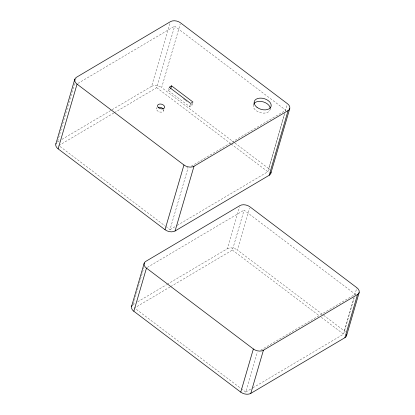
<?xml version="1.0" encoding="UTF-8"?>
<svg xmlns="http://www.w3.org/2000/svg" width="415" height="415" viewBox="0 0 415 415"><rect width="100%" height="100%" fill="white"/><g stroke="black" fill="none" stroke-linecap="round" stroke-linejoin="round"><path stroke-width="0.31" stroke-dasharray="2.08 1.56" d="M57.664 141.406L74.591 83.524M75.504 80.417L76.049 78.549M112.055 109.731L151.589 86.336L169.968 23.479M114.416 112.657L156.678 87.648L174.658 26.161L285.831 110.255L190.744 166.529M234.454 142.677L161.637 87.596L180.203 24.111M156.647 108.642L156.963 107.563M192.633 103.096L192 105.254L189.65 106.645L168.267 90.475L168.9 88.317M163.629 110.753L163.946 109.674M189.65 106.645L190.278 104.487M133.386 303.827L144.021 267.457M165.844 226.538L169.984 229.666L187.964 168.179L186.932 167.395M253.337 104.705L253.648 103.626M167.172 284.337L227.311 248.746L239.569 206.831M270.404 108.689L270.092 109.768A8.751 5.577 16.3 0 1 259.308 112.315A8.751 5.577 16.3 0 1 253.757 103.817M170.674 286.589L232.4 250.058L244.072 210.146L355.245 294.245L354.887 295.47M345.482 332.01A7.294 4.648 16.3 0 0 344.258 330.869L237.359 250.006L249.617 208.086M269.76 169.6A7.294 4.648 16.3 0 0 268.536 168.459L284.555 113.689M285.281 111.199L287.102 104.974M177.21 225.387L267.851 171.748L284.923 113.362M241.048 388.559L245.701 392.076L257.373 352.164M344.258 330.869L353.99 297.581M354.711 295.117L356.874 287.72M252.932 387.802L343.573 334.158L354.166 297.929M132.681 304.802L135.43 303.121M77.901 83.42L174.658 26.161M57.483 142.029L59.713 140.711M61.939 139.393L111.5 110.063M113.86 112.989L58.811 145.566L165.331 226.144M168.267 90.475L170.622 89.08M169.984 229.666L176.655 225.719M147.315 267.41L244.072 210.146M137.661 301.804L166.617 284.669M170.119 286.921L134.527 307.982L240.534 388.165M260.713 350.187L355.245 294.245M245.701 392.076L252.377 388.129M183.347 98.708L184.877 99.865M185.386 100.248L186.911 101.405M190.475 104.098L192 105.254M234.973 143.066L268.536 168.459M156.678 87.648L230.621 143.585M231.139 143.974L267.851 171.748M232.4 250.058L319.27 315.774M321.34 317.34L343.573 334.158M151.589 86.336A7.294 4.648 16.3 0 1 161.637 87.596M227.311 248.746A7.294 4.648 16.3 0 1 237.359 250.006M163.51 109.503A3.647 2.324 16.3 0 1 159.9 112.034A3.647 2.324 16.3 0 1 156.948 108.108"/><path stroke-width="0.62" d="M132.167 305.3C130.497 307.235 132.001 310.062 133.843 311.271L240.742 392.134A7.294 4.648 16.3 0 0 250.79 393.389L344.896 337.696A7.294 4.648 16.3 0 0 346.66 334.542M144.254 263.032C143.523 264.988 144.934 267.006 146.464 268.116L253.363 348.979A7.294 4.648 16.3 0 0 263.411 350.239L357.517 294.546A7.294 4.648 16.3 0 0 356.874 287.72L249.98 206.857A7.294 4.648 16.3 0 0 239.927 205.596L145.255 261.689L144.254 263.032L131.482 306.721M55.849 143.964L74.773 79.239M58.126 148.855L77.05 84.131A7.294 4.648 16.3 0 1 76.412 77.304L170.518 21.611A7.294 4.648 16.3 0 1 180.567 22.867L287.465 103.729A7.294 4.648 16.3 0 1 288.103 110.561L269.179 175.286L175.073 230.979A7.294 4.648 16.3 0 1 165.02 229.718L58.126 148.855A7.294 4.648 16.3 0 1 56.092 143.403M170.778 88.54L171.566 85.843L192.949 102.017L190.594 103.408L169.216 87.238L171.566 85.843M133.843 311.271L146.464 268.116M165.02 229.718L183.949 164.994L77.05 84.131M175.073 230.979L193.997 166.254L288.103 110.561M270.813 173.351L289.743 108.626M240.742 392.134L253.363 348.979M250.79 393.389L263.411 350.239M344.896 337.696L357.517 294.546M346.535 335.761L359.151 292.611M193.997 166.254A7.294 4.648 16.3 0 1 183.949 164.994M270.938 172.132A7.294 4.648 16.3 0 1 269.179 175.286M254.058 103.413A8.751 5.577 16.3 0 1 263.395 101.914A8.751 5.577 16.3 0 1 270.243 108.305M158.167 107.386A3.647 2.324 16.3 0 1 163.1 108.875M257.015 107.34A8.751 5.577 16.3 0 0 271.037 106.531A8.751 5.577 16.3 0 0 259.93 98.127A8.751 5.577 16.3 0 0 257.015 107.34M158.732 107.853A3.647 2.324 16.3 0 0 164.573 107.516A3.647 2.324 16.3 0 0 159.946 104.015A3.647 2.324 16.3 0 0 158.732 107.853"/></g></svg>
